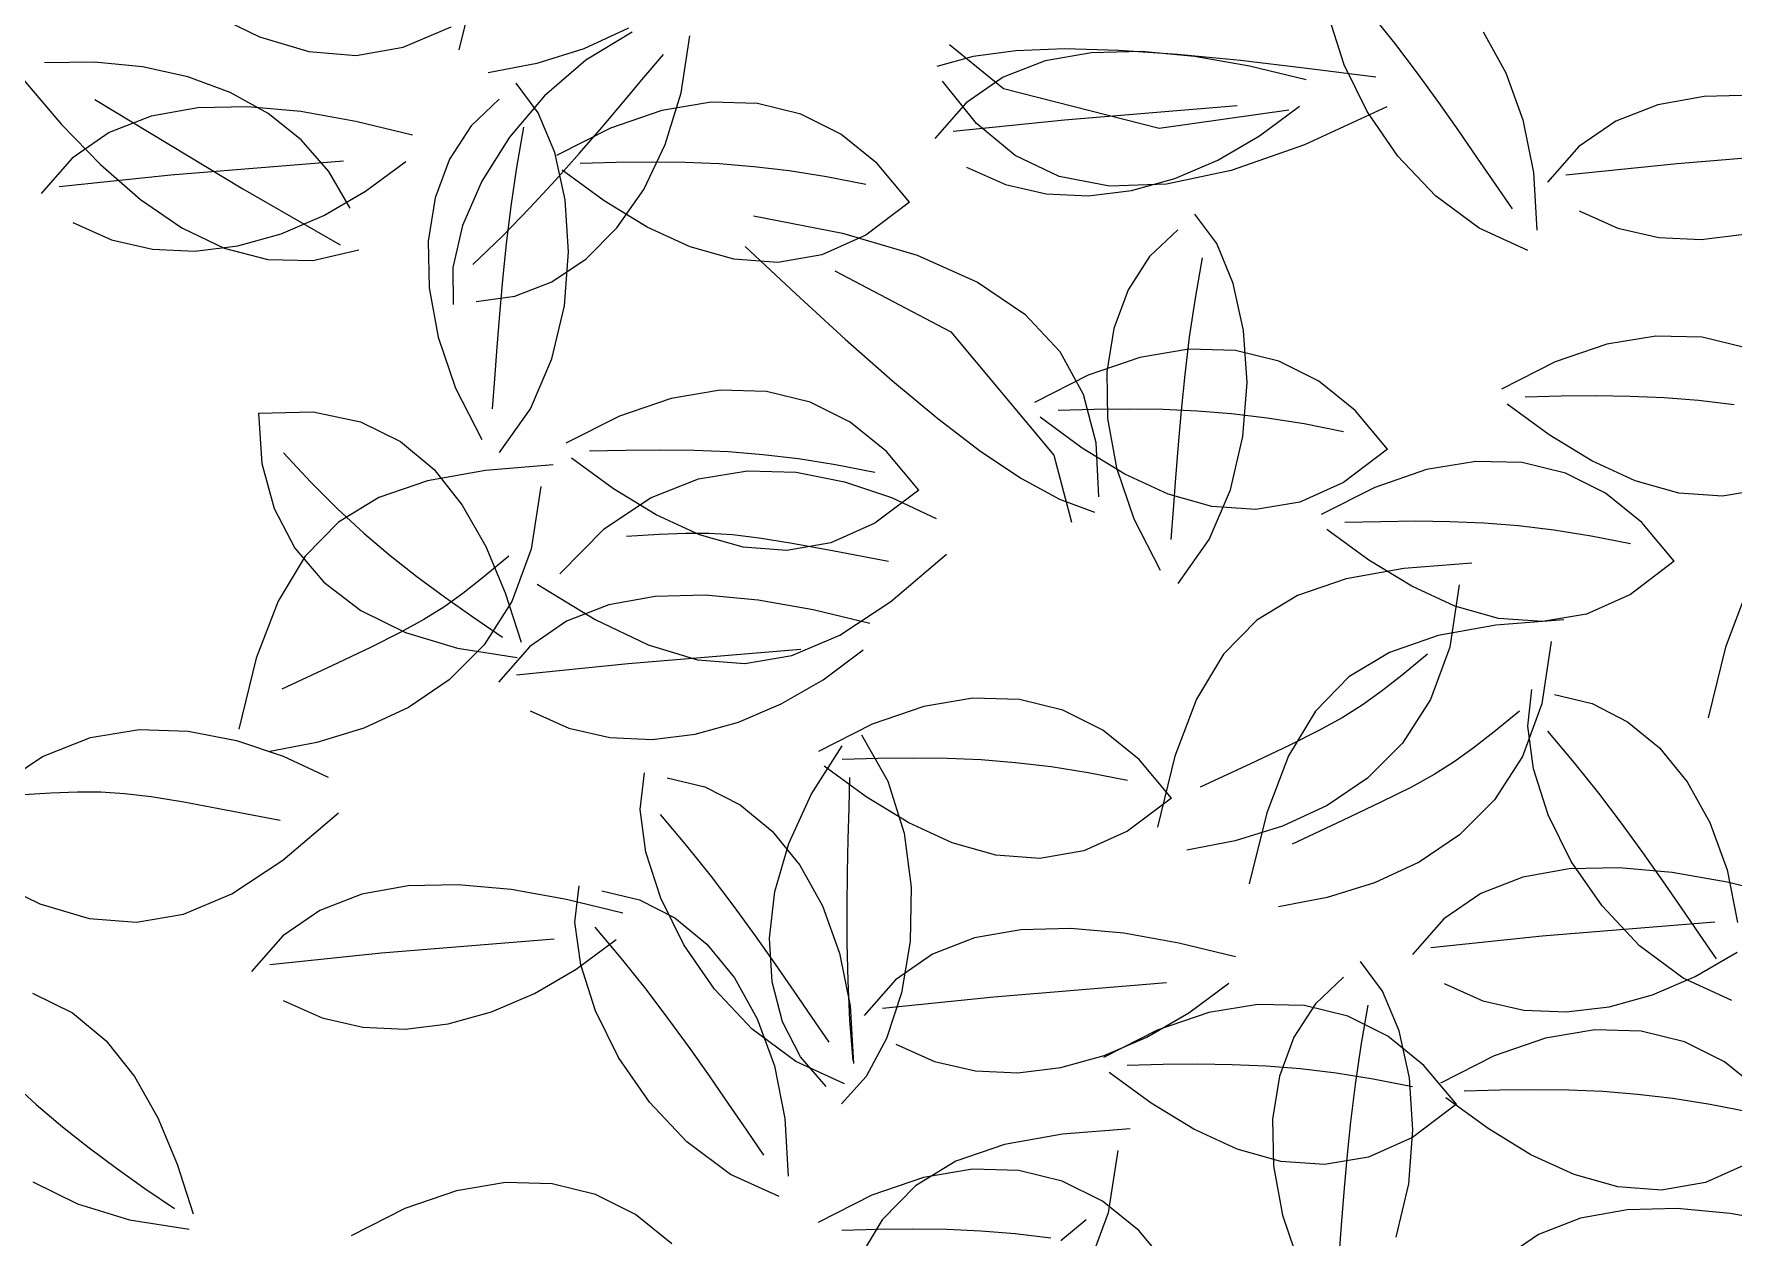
# Model space of a CAD drawing. Header units: millimetres. Extents: x 12377 to 30673, y 89761 to 101952.
# Drawn here: x 26196.9 to 26337.6, y 95154.4 to 95254 of the extents above; entities that cross this region are included whole.
import ezdxf

# ---------------------------------------------------------------- set-up
doc = ezdxf.new("R2010")
doc.units = ezdxf.units.MM

# ---------------------------------------------------------------- blocks, each defined once
blk = doc.blocks.new('A$C39D603B2')
for p, q in [((555.77, 2073.11), (551.27, 2054.76)), ((485.95, 2064.74), (499.65, 2058.16)), ((780.4, 2050.86), (776.57, 2062.77)), ((787.07, 2064.44), (793.4, 2056.47)), ((499.65, 2058.16), (512.41, 2054.3)), ((536.81, 2055.42), (549.28, 2060.74)), ((595.2, 2060.36), (583.65, 2055.01)), ((596.16, 2059.36), (584.12, 2052.13)), ((608.76, 2043.6), (611.07, 2058.39)), ((816.39, 2059.42), (822.28, 2048.84)), ((512.41, 2054.3), (524.66, 2053.33)), ((524.66, 2053.33), (536.81, 2055.42)), ((583.65, 2055.01), (571.41, 2051.24)), ((692.21, 2044.69), (678.27, 2056.1)), ((695.45, 2054.52), (684.38, 2053.07)), ((708.08, 2054.99), (695.45, 2054.52)), ((715.02, 2054.02), (703.01, 2051.88)), ((722.08, 2054.63), (708.08, 2054.99)), ((727.98, 2054.33), (715.02, 2054.02)), ((737.3, 2053.57), (722.08, 2054.63)), ((741.68, 2053.08), (727.98, 2054.33)), ((793.4, 2056.47), (799.3, 2048.69)), ((456.93, 2051.61), (444.01, 2051.42)), ((469.37, 2050.38), (456.93, 2051.61)), ((481.14, 2047.73), (469.37, 2050.38)), ((571.41, 2051.24), (558.86, 2048.84)), ((584.12, 2052.13), (573.44, 2042.84)), ((599.15, 2047.59), (604.2, 2053.55)), ((684.38, 2053.07), (675.02, 2050.49)), ((703.01, 2051.88), (692.13, 2047.65)), ((753.58, 2051.96), (737.3, 2053.57)), ((755.94, 2050.54), (741.68, 2053.08)), ((770.73, 2049.94), (753.58, 2051.96)), ((770.58, 2046.98), (755.94, 2050.54)), ((788.59, 2047.66), (770.73, 2049.94)), ((786.39, 2038.79), (780.4, 2050.86)), ((438.63, 2046.92), (448.41, 2035.47)), ((492.04, 2043.69), (481.14, 2047.73)), ((571.82, 2038.43), (566.11, 2046.1)), ((593.87, 2041.32), (599.15, 2047.59)), ((685.27, 2035.65), (676.47, 2046.65)), ((692.13, 2047.65), (682.56, 2041.06)), ((799.3, 2048.69), (804.8, 2041.12)), ((822.28, 2048.84), (826.69, 2036.65)), ((457.01, 2041.93), (495.39, 2018.74)), ((501.88, 2038.26), (492.04, 2043.69)), ((561.71, 2042.03), (554.41, 2035.07)), ((573.44, 2042.84), (564.38, 2032.14)), ((588.33, 2034.78), (593.87, 2041.32)), ((616.54, 2041.2), (603.82, 2039.07)), ((604.7, 2030.28), (608.76, 2043.6)), ((628.55, 2040.88), (616.54, 2041.2)), ((639.78, 2038.12), (628.55, 2040.88)), ((682.56, 2041.06), (674.5, 2031.84)), ((732.51, 2034.42), (692.21, 2044.69)), ((804.8, 2041.12), (809.96, 2033.79)), ((861.57, 2040.55), (850.69, 2036.32)), ((873.58, 2042.69), (861.57, 2040.55)), ((886.54, 2043), (873.58, 2042.69)), ((471.66, 2037.57), (460.78, 2033.34)), ((483.68, 2039.71), (471.66, 2037.57)), ((496.63, 2040.02), (483.68, 2039.71)), ((510.33, 2038.77), (496.63, 2040.02)), ((510.47, 2031.45), (501.88, 2038.26)), ((524.6, 2036.23), (510.33, 2038.77)), ((539.23, 2032.67), (524.6, 2036.23)), ((576.09, 2028.14), (571.82, 2038.43)), ((603.82, 2039.07), (590.47, 2034.49)), ((650.13, 2032.94), (639.78, 2038.12)), ((708.06, 2036.59), (679.19, 2033.6)), ((752.75, 2040.26), (708.06, 2036.59)), ((766.08, 2039.17), (732.51, 2034.42)), ((758.49, 2032.46), (768.85, 2040.19)), ((791.49, 2039.98), (770.15, 2030.13)), ((794.34, 2027.25), (786.39, 2038.79)), ((826.69, 2036.65), (829.41, 2022.99)), ((850.69, 2036.32), (841.12, 2029.73)), ((448.41, 2035.47), (458.49, 2025.06)), ((460.78, 2033.34), (451.21, 2026.75)), ((554.41, 2035.07), (548.86, 2026.45)), ((564.38, 2032.14), (557.23, 2020.72)), ((568.01, 2034.76), (566.18, 2024.31)), ((590.47, 2034.49), (576.56, 2027.43)), ((582.47, 2028), (588.33, 2034.78)), ((659.53, 2025.35), (650.13, 2032.94)), ((695.27, 2027.41), (685.27, 2035.65)), ((747.68, 2026.18), (758.49, 2032.46)), ((809.96, 2033.79), (814.82, 2026.73)), ((517.61, 2023.28), (510.47, 2031.45)), ((578.76, 2015.92), (576.09, 2028.14)), ((576.25, 2021.01), (582.47, 2028)), ((599.1, 2018.58), (604.7, 2030.28)), ((706.67, 2022), (695.27, 2027.41)), ((770.15, 2030.13), (751.2, 2023.48)), ((841.12, 2029.73), (833.06, 2020.51)), ((911.31, 2028.94), (866.62, 2025.26)), ((451.21, 2026.75), (443.15, 2017.53)), ((458.49, 2025.06), (468.86, 2016.02)), ((521.41, 2025.95), (476.72, 2022.28)), ((523.13, 2013.76), (517.61, 2023.28)), ((527.14, 2018.15), (537.51, 2025.88)), ((548.86, 2026.45), (545.14, 2016.42)), ((566.18, 2024.31), (564.7, 2014.24)), ((588.91, 2015.63), (578.01, 2023.59)), ((592.02, 2025.6), (582.7, 2025.36)), ((601.03, 2025.7), (592.02, 2025.6)), ((609.85, 2025.58), (601.03, 2025.7)), ((618.66, 2025.2), (609.85, 2025.58)), ((627.58, 2024.49), (618.66, 2025.2)), ((636.78, 2023.4), (627.58, 2024.49)), ((646.39, 2021.87), (636.78, 2023.4)), ((667.91, 2015.35), (659.53, 2025.35)), ((682.66, 2024.38), (692.71, 2019.89)), ((751.2, 2023.48), (734.43, 2019.96)), ((736.59, 2021.43), (747.68, 2026.18)), ((804.05, 2016.94), (794.34, 2027.25)), ((814.82, 2026.73), (819.45, 2019.97)), ((829.41, 2022.99), (830.25, 2008.04)), ((866.62, 2025.26), (837.75, 2022.28)), ((476.72, 2022.28), (447.84, 2019.29)), ((495.39, 2018.74), (520.55, 2004.25)), ((557.23, 2020.72), (552.23, 2009.25)), ((569.61, 2013.85), (576.25, 2021.01)), ((592.19, 2008.65), (599.1, 2018.58)), ((656.57, 2019.85), (646.39, 2021.87)), ((692.71, 2019.89), (703.28, 2017.46)), ((719.65, 2019.49), (706.67, 2022)), ((734.43, 2019.96), (719.65, 2019.49)), ((725.39, 2018.33), (736.59, 2021.43)), ((819.45, 2019.97), (823.89, 2013.55)), ((468.86, 2016.02), (479.54, 2008.69)), ((516.33, 2011.87), (527.14, 2018.15)), ((545.14, 2016.42), (543.35, 2005.24)), ((564.7, 2014.24), (563.51, 2004.55)), ((579.65, 2002.47), (578.76, 2015.92)), ((599.98, 2008.88), (588.91, 2015.63)), ((667.91, 2015.35), (656.57, 2006.73)), ((703.28, 2017.46), (714.23, 2016.97)), ((714.23, 2016.97), (725.39, 2018.33)), ((815.32, 2008.55), (804.05, 2016.94)), ((451.31, 2010.07), (461.36, 2005.59)), ((505.25, 2007.12), (516.33, 2011.87)), ((562.52, 2006.55), (569.61, 2013.85)), ((627.53, 2011.78), (650.59, 2007.27)), ((747.44, 2004.58), (741.73, 2012.24)), ((841.22, 2013.06), (851.27, 2008.57)), ((461.36, 2005.59), (471.94, 2003.15)), ((479.54, 2008.69), (490.53, 2003.39)), ((494.04, 2004.02), (505.25, 2007.12)), ((552.23, 2009.25), (549.67, 1998.4)), ((554.91, 1999.15), (562.52, 2006.55)), ((584.18, 2000.63), (592.19, 2008.65)), ((611.17, 2003.71), (599.98, 2008.88)), ((656.57, 2006.73), (645.19, 2001.65)), ((650.59, 2007.27), (669.85, 2001.56)), ((737.33, 2008.17), (730.03, 2001.21)), ((827.95, 2002.79), (815.32, 2008.55)), ((851.27, 2008.57), (861.84, 2006.13)), ((861.84, 2006.13), (872.79, 2005.64)), ((872.79, 2005.64), (883.95, 2007)), ((471.94, 2003.15), (482.89, 2002.66)), ((482.89, 2002.66), (494.04, 2004.02)), ((490.53, 2003.39), (501.83, 2000.44)), ((513.45, 2000.18), (525.38, 2002.94)), ((543.35, 2005.24), (543.56, 1993.13)), ((563.51, 2004.55), (562.56, 1995.24)), ((578.57, 1988.5), (579.65, 2002.47)), ((622.46, 2000.53), (611.17, 2003.71)), ((625.38, 2003.85), (638.52, 1991.54)), ((645.19, 2001.65), (633.81, 1999.71)), ((669.85, 2001.56), (685.5, 1994.6)), ((730.03, 2001.21), (724.48, 1992.6)), ((751.71, 1994.28), (747.44, 2004.58)), ((501.83, 2000.44), (513.45, 2000.18)), ((549.67, 1998.4), (549.81, 1988.85)), ((575.3, 1994.68), (584.18, 2000.63)), ((633.81, 1999.71), (622.46, 2000.53)), ((648.6, 1997.55), (678.59, 1981.74)), ((743.63, 2000.9), (741.8, 1990.45)), ((543.56, 1993.13), (545.88, 1980.37)), ((562.56, 1995.24), (561.78, 1986.31)), ((565.75, 1990.94), (575.3, 1994.68)), ((685.5, 1994.6), (697.76, 1986.32)), ((724.48, 1992.6), (720.76, 1982.57)), ((754.38, 1982.06), (751.71, 1994.28)), ((555.76, 1989.57), (565.75, 1990.94)), ((575.36, 1974.71), (578.57, 1988.5)), ((638.52, 1991.54), (651.25, 1979.86)), ((741.8, 1990.45), (740.32, 1980.38)), ((561.78, 1986.31), (561.12, 1977.76)), ((697.76, 1986.32), (706.82, 1976.68)), ((545.88, 1980.37), (550.38, 1967.19)), ((651.25, 1979.86), (663.49, 1969.03)), ((678.59, 1981.74), (705.25, 1949.83)), ((720.76, 1982.57), (718.97, 1971.38)), ((740.32, 1980.38), (739.13, 1970.69)), ((755.27, 1968.62), (754.38, 1982.06)), ((861.1, 1980.64), (848.38, 1978.52)), ((873.11, 1980.32), (861.1, 1980.64)), ((884.33, 1977.56), (873.11, 1980.32)), ((561.12, 1977.76), (560.51, 1969.59)), ((569.83, 1961.8), (575.36, 1974.71)), ((706.82, 1976.68), (712.88, 1965.62)), ((727.52, 1975.09), (714.16, 1970.51)), ((740.24, 1977.22), (727.52, 1975.09)), ((752.25, 1976.9), (740.24, 1977.22)), ((763.47, 1974.14), (752.25, 1976.9)), ((848.38, 1978.52), (835.02, 1973.93)), ((714.16, 1970.51), (700.26, 1963.45)), ((718.97, 1971.38), (719.18, 1959.28)), ((739.13, 1970.69), (738.18, 1961.38)), ((773.83, 1968.96), (763.47, 1974.14)), ((835.02, 1973.93), (821.12, 1966.87)), ((550.38, 1967.19), (557.17, 1953.85)), ((560.51, 1969.59), (559.9, 1961.8)), ((618.92, 1966.64), (606.2, 1964.51)), ((630.93, 1966.32), (618.92, 1966.64)), ((642.15, 1963.56), (630.93, 1966.32)), ((663.49, 1969.03), (675.21, 1959.26)), ((754.19, 1954.65), (755.27, 1968.62)), ((783.23, 1961.37), (773.83, 1968.96)), ((561.8, 1950.47), (569.83, 1961.8)), ((606.2, 1964.51), (592.85, 1959.93)), ((652.51, 1958.38), (642.15, 1963.56)), ((715.72, 1961.62), (706.4, 1961.38)), ((712.88, 1965.62), (716.16, 1953.09)), ((724.72, 1961.72), (715.72, 1961.62)), ((733.55, 1961.6), (724.72, 1961.72)), ((742.36, 1961.22), (733.55, 1961.6)), ((738.18, 1961.38), (737.4, 1952.45)), ((791.6, 1951.37), (783.23, 1961.37)), ((833.47, 1955.07), (822.57, 1963.03)), ((836.58, 1965.04), (827.26, 1964.8)), ((845.58, 1965.14), (836.58, 1965.04)), ((854.41, 1965.02), (845.58, 1965.14)), ((863.21, 1964.64), (854.41, 1965.02)), ((872.14, 1963.93), (863.21, 1964.64)), ((881.34, 1962.84), (872.14, 1963.93)), ((499.36, 1960.66), (513.59, 1961)), ((499.36, 1960.66), (500.29, 1947.65)), ((513.59, 1961), (525.79, 1958.46)), ((525.79, 1958.46), (536.15, 1953.37)), ((592.85, 1959.93), (578.94, 1952.87)), ((661.91, 1950.78), (652.51, 1958.38)), ((675.21, 1959.26), (686.35, 1950.77)), ((712.61, 1951.65), (701.71, 1959.61)), ((719.18, 1959.28), (721.5, 1946.52)), ((751.28, 1960.51), (742.36, 1961.22)), ((760.48, 1959.42), (751.28, 1960.51)), ((770.09, 1957.89), (760.48, 1959.42)), ((780.27, 1955.87), (770.09, 1957.89)), ((536.15, 1953.37), (544.87, 1946.06)), ((716.16, 1953.09), (716.86, 1939.02)), ((750.98, 1940.85), (754.19, 1954.65)), ((844.54, 1948.32), (833.47, 1955.07)), ((505.91, 1950.37), (512.97, 1942.77)), ((591.29, 1941.07), (580.39, 1949.03)), ((594.4, 1951.04), (585.08, 1950.8)), ((603.4, 1951.13), (594.4, 1951.04)), ((612.23, 1951.02), (603.4, 1951.13)), ((621.04, 1950.63), (612.23, 1951.02)), ((629.96, 1949.93), (621.04, 1950.63)), ((639.16, 1948.84), (629.96, 1949.93)), ((648.77, 1947.31), (639.16, 1948.84)), ((670.29, 1940.78), (661.91, 1950.78)), ((686.35, 1950.77), (696.86, 1943.76)), ((705.25, 1949.83), (709.87, 1932.41)), ((723.68, 1944.9), (712.61, 1951.65)), ((737.4, 1952.45), (736.74, 1943.9)), ((791.6, 1951.37), (780.27, 1942.75)), ((814.45, 1948.18), (801.73, 1946.06)), ((826.47, 1947.86), (814.45, 1948.18)), ((855.73, 1943.15), (844.54, 1948.32)), ((500.29, 1947.65), (503.47, 1935.99)), ((558.13, 1945.86), (543.17, 1943.18)), ((544.87, 1946.06), (552.16, 1936.87)), ((575.7, 1947.26), (558.13, 1945.86)), ((613.31, 1943.67), (625.95, 1945.73)), ((625.95, 1945.73), (638.61, 1945.36)), ((638.61, 1945.36), (651.1, 1942.93)), ((658.95, 1945.29), (648.77, 1947.31)), ((721.5, 1946.52), (726, 1933.34)), ((734.87, 1939.73), (723.68, 1944.9)), ((736.74, 1943.9), (736.13, 1935.74)), ((801.73, 1946.06), (788.38, 1941.47)), ((837.69, 1945.11), (826.47, 1947.86)), ((848.04, 1939.92), (837.69, 1945.11)), ((512.97, 1942.77), (519.87, 1935.9)), ((543.17, 1943.18), (530.57, 1938.83)), ((572.46, 1941.65), (570.01, 1925.5)), ((602.36, 1934.31), (591.29, 1941.07)), ((600.88, 1938.78), (613.31, 1943.67)), ((651.1, 1942.93), (663.23, 1938.82)), ((670.29, 1940.78), (658.95, 1932.17)), ((696.86, 1943.76), (706.69, 1938.45)), ((746.16, 1936.55), (734.87, 1939.73)), ((745.45, 1927.94), (750.98, 1940.85)), ((780.27, 1942.75), (768.89, 1937.67)), ((788.38, 1941.47), (774.48, 1934.42)), ((857.44, 1932.33), (848.04, 1939.92)), ((867.02, 1939.97), (855.73, 1943.15)), ((878.37, 1939.15), (867.02, 1939.97)), ((889.75, 1941.09), (878.37, 1939.15)), ((503.47, 1935.99), (508.82, 1925.72)), ((519.87, 1935.9), (526.69, 1929.64)), ((530.57, 1938.83), (520.07, 1932.44)), ((552.16, 1936.87), (558.21, 1926.13)), ((588.85, 1930.7), (600.88, 1938.78)), ((663.23, 1938.82), (674.82, 1933.42)), ((706.69, 1938.45), (715.78, 1935.06)), ((736.13, 1935.74), (735.52, 1927.95)), ((757.51, 1935.73), (746.16, 1936.55)), ((768.89, 1937.67), (757.51, 1935.73)), ((520.07, 1932.44), (511.45, 1923.64)), ((577.4, 1919.04), (588.85, 1930.7)), ((613.55, 1929.15), (602.36, 1934.31)), ((658.95, 1932.17), (647.57, 1927.08)), ((726, 1933.34), (732.79, 1920)), ((786.83, 1922.61), (775.92, 1930.57)), ((789.94, 1932.58), (780.61, 1932.34)), ((798.94, 1932.68), (789.94, 1932.58)), ((807.77, 1932.56), (798.94, 1932.68)), ((816.57, 1932.18), (807.77, 1932.56)), ((825.5, 1931.47), (816.57, 1932.18)), ((834.69, 1930.38), (825.5, 1931.47)), ((865.82, 1922.33), (857.44, 1932.33)), ((526.69, 1929.64), (533.51, 1923.84)), ((594.61, 1928.83), (603.07, 1929.35)), ((603.07, 1929.35), (609.94, 1929.64)), ((609.94, 1929.64), (616.03, 1929.62)), ((624.84, 1925.96), (613.55, 1929.15)), ((616.03, 1929.62), (622.12, 1929.23)), ((622.12, 1929.23), (629.01, 1928.38)), ((629.01, 1928.38), (637.5, 1926.99)), ((647.57, 1927.08), (636.19, 1925.15)), ((637.5, 1926.99), (648.38, 1925)), ((737.42, 1916.61), (745.45, 1927.94)), ((844.3, 1928.85), (834.69, 1930.38)), ((854.48, 1926.83), (844.3, 1928.85)), ((511.45, 1923.64), (504.45, 1912.02)), ((508.82, 1925.72), (516.31, 1916.92)), ((533.51, 1923.84), (540.42, 1918.37)), ((564.24, 1923.64), (557.69, 1918.27)), ((558.21, 1926.13), (563.22, 1914.17)), ((570.01, 1925.5), (564.98, 1911.9)), ((636.19, 1925.15), (624.84, 1925.96)), ((648.38, 1925), (662.45, 1922.31)), ((663.11, 1911.93), (677.5, 1924.18)), ((797.89, 1915.86), (786.83, 1922.61)), ((813.44, 1921.86), (795.87, 1920.46)), ((865.82, 1922.33), (854.48, 1913.71)), ((540.42, 1918.37), (547.51, 1913.11)), ((557.69, 1918.27), (552.28, 1914.01)), ((780.91, 1917.78), (768.3, 1913.43)), ((795.87, 1920.46), (780.91, 1917.78)), ((516.31, 1916.92), (525.85, 1909.62)), ((552.28, 1914.01), (547.34, 1910.46)), ((547.51, 1913.11), (554.86, 1907.91)), ((563.22, 1914.17), (567.4, 1901.34)), ((571.49, 1916.39), (586.55, 1907.24)), ((602.06, 1913.21), (590.04, 1911.08)), ((615.01, 1913.52), (602.06, 1913.21)), ((628.71, 1912.27), (615.01, 1913.52)), ((768.3, 1913.43), (757.81, 1907.05)), ((809.09, 1910.69), (797.89, 1915.86)), ((810.19, 1916.25), (807.74, 1900.1)), ((854.48, 1913.71), (843.11, 1908.63)), ((884.75, 1914.9), (879.12, 1900.1)), ((504.45, 1912.02), (498.82, 1897.23)), ((525.85, 1909.62), (537.41, 1903.9)), ((547.34, 1910.46), (542.17, 1907.21)), ((564.98, 1911.9), (557.77, 1900.66)), ((590.04, 1911.08), (579.16, 1906.85)), ((642.98, 1909.73), (628.71, 1912.27)), ((657.61, 1906.18), (642.98, 1909.73)), ((649.88, 1903.23), (663.11, 1911.93)), ((820.37, 1907.51), (809.09, 1910.69)), ((843.11, 1908.63), (831.73, 1906.69)), ((542.17, 1907.21), (536.09, 1903.86)), ((554.86, 1907.91), (562.56, 1902.65)), ((579.16, 1906.85), (569.59, 1900.25)), ((586.55, 1907.24), (600.25, 1900.66)), ((757.81, 1907.05), (749.19, 1898.24)), ((819.68, 1905.77), (804.71, 1903.09)), ((837.24, 1907.17), (819.68, 1905.77)), ((831.73, 1906.69), (820.37, 1907.51)), ((528.39, 1900.02), (518.4, 1895.26)), ((536.09, 1903.86), (528.39, 1900.02)), ((537.41, 1903.9), (550.92, 1899.8)), ((557.77, 1900.66), (548.73, 1891.58)), ((550.92, 1899.8), (566.32, 1897.37)), ((569.59, 1900.25), (561.53, 1891.03)), ((600.25, 1900.66), (613.01, 1896.8)), ((637.41, 1897.92), (649.88, 1903.23)), ((804.71, 1903.09), (792.11, 1898.74)), ((807.74, 1900.1), (802.72, 1886.5)), ((834, 1901.56), (831.55, 1885.41)), ((879.12, 1900.1), (874.63, 1881.74)), ((498.82, 1897.23), (494.32, 1878.87)), ((595.1, 1895.78), (566.22, 1892.8)), ((639.78, 1899.46), (595.1, 1895.78)), ((613.01, 1896.8), (625.26, 1895.83)), ((625.26, 1895.83), (637.41, 1897.92)), ((645.52, 1891.66), (655.88, 1899.38)), ((749.19, 1898.24), (742.18, 1886.62)), ((792.11, 1898.74), (781.62, 1892.36)), ((801.98, 1898.24), (795.42, 1892.87)), ((518.4, 1895.26), (505.43, 1889.2)), ((548.73, 1891.58), (538.25, 1884.47)), ((634.71, 1885.37), (645.52, 1891.66)), ((781.62, 1892.36), (772.99, 1883.55)), ((795.42, 1892.87), (790.02, 1888.61)), ((684.33, 1886.87), (671.61, 1884.74)), ((696.35, 1886.55), (684.33, 1886.87)), ((742.18, 1886.62), (736.56, 1871.83)), ((790.02, 1888.61), (785.08, 1885.06)), ((827.91, 1879.62), (828.99, 1889.12)), ((834.84, 1887.81), (844.64, 1885.46)), ((538.25, 1884.47), (526.7, 1879.13)), ((569.69, 1883.58), (579.74, 1879.09)), ((623.63, 1880.63), (634.71, 1885.37)), ((671.61, 1884.74), (658.26, 1880.16)), ((707.57, 1883.79), (696.35, 1886.55)), ((717.92, 1878.61), (707.57, 1883.79)), ((772.99, 1883.55), (765.99, 1871.94)), ((785.08, 1885.06), (779.91, 1881.81)), ((802.72, 1886.5), (795.5, 1875.26)), ((825.78, 1883.55), (819.23, 1878.18)), ((831.55, 1885.41), (826.53, 1871.81)), ((844.64, 1885.46), (853.77, 1880.79)), ((455.89, 1876.67), (468.53, 1878.74)), ((468.53, 1878.74), (481.19, 1878.36)), ((481.19, 1878.36), (493.68, 1875.93)), ((526.7, 1879.13), (514.46, 1875.36)), ((579.74, 1879.09), (590.32, 1876.65)), ((612.42, 1877.52), (623.63, 1880.63)), ((658.26, 1880.16), (644.36, 1873.1)), ((727.32, 1871.02), (717.92, 1878.61)), ((773.82, 1878.46), (766.13, 1874.62)), ((779.91, 1881.81), (773.82, 1878.46)), ((819.23, 1878.18), (813.83, 1873.92)), ((829.38, 1868.57), (827.91, 1879.62)), ((833.04, 1878.36), (839.88, 1870.24)), ((853.77, 1880.79), (862.02, 1873.99)), ((443.46, 1871.79), (455.89, 1876.67)), ((493.68, 1875.93), (505.81, 1871.83)), ((514.46, 1875.36), (501.91, 1872.95)), ((590.32, 1876.65), (601.27, 1876.16)), ((601.27, 1876.16), (612.42, 1877.52)), ((642.43, 1861.91), (650.5, 1874.51)), ((655.45, 1877.42), (662.31, 1865.35)), ((766.13, 1874.62), (756.14, 1869.86)), ((795.5, 1875.26), (786.47, 1866.18)), ((813.83, 1873.92), (808.89, 1870.37)), ((862.02, 1873.99), (869.2, 1865.22)), ((431.43, 1863.7), (443.46, 1871.79)), ((505.81, 1871.83), (517.4, 1866.42)), ((656.71, 1861.3), (645.8, 1869.26)), ((659.82, 1871.27), (650.5, 1871.03)), ((668.82, 1871.37), (659.82, 1871.27)), ((677.65, 1871.25), (668.82, 1871.37)), ((686.45, 1870.87), (677.65, 1871.25)), ((695.38, 1870.16), (686.45, 1870.87)), ((704.57, 1869.07), (695.38, 1870.16)), ((714.19, 1867.54), (704.57, 1869.07)), ((735.7, 1861.02), (727.32, 1871.02)), ((736.56, 1871.83), (732.06, 1853.47)), ((756.14, 1869.86), (743.17, 1863.8)), ((765.99, 1871.94), (760.36, 1857.14)), ((808.89, 1870.37), (803.72, 1867.12)), ((826.53, 1871.81), (819.31, 1860.57)), ((839.88, 1870.24), (846.22, 1862.28)), ((598.23, 1858.04), (599.31, 1867.54)), ((605.16, 1866.23), (614.96, 1863.88)), ((652.27, 1858.52), (652.44, 1866.33)), ((662.31, 1865.35), (666.54, 1851.95)), ((724.36, 1865.52), (714.19, 1867.54)), ((786.47, 1866.18), (775.99, 1859.07)), ((803.72, 1867.12), (797.63, 1863.78)), ((833.21, 1856.67), (829.38, 1868.57)), ((869.2, 1865.22), (875.09, 1854.65)), ((437.19, 1861.83), (445.64, 1862.35)), ((445.64, 1862.35), (452.52, 1862.64)), ((452.52, 1862.64), (458.61, 1862.62)), ((458.61, 1862.62), (464.7, 1862.23)), ((464.7, 1862.23), (471.59, 1861.38)), ((471.59, 1861.38), (480.08, 1859.99)), ((614.96, 1863.88), (624.09, 1859.22)), ((636.64, 1849.24), (642.43, 1861.91)), ((667.77, 1854.55), (656.71, 1861.3)), ((735.7, 1861.02), (724.36, 1852.4)), ((797.63, 1863.78), (789.94, 1859.93)), ((819.31, 1860.57), (810.27, 1851.49)), ((846.22, 1862.28), (852.11, 1854.5)), ((480.08, 1859.99), (490.96, 1858)), ((490.96, 1858), (505.03, 1855.32)), ((505.68, 1844.93), (520.08, 1857.18)), ((599.7, 1847), (598.23, 1858.04)), ((603.36, 1856.78), (610.2, 1848.66)), ((624.09, 1859.22), (632.35, 1852.41)), ((652.07, 1850.33), (652.27, 1858.52)), ((760.36, 1857.14), (755.86, 1838.78)), ((775.99, 1859.07), (764.44, 1853.73)), ((789.94, 1859.93), (779.95, 1855.17)), ((839.2, 1844.59), (833.21, 1856.67)), ((632.35, 1852.41), (639.52, 1843.64)), ((666.54, 1851.95), (668.37, 1837.91)), ((678.97, 1849.38), (667.77, 1854.55)), ((724.36, 1852.4), (712.99, 1847.32)), ((764.44, 1853.73), (752.2, 1849.96)), ((779.95, 1855.17), (766.97, 1849.11)), ((810.27, 1851.49), (799.79, 1844.38)), ((852.11, 1854.5), (857.61, 1846.92)), ((875.09, 1854.65), (879.5, 1842.45)), ((610.2, 1848.66), (616.54, 1840.7)), ((633.08, 1836.77), (636.64, 1849.24)), ((651.88, 1841.76), (652.07, 1850.33)), ((690.26, 1846.2), (678.97, 1849.38)), ((712.99, 1847.32), (701.61, 1845.38)), ((752.2, 1849.96), (739.65, 1847.55)), ((492.46, 1836.24), (505.68, 1844.93)), ((603.53, 1835.09), (599.7, 1847)), ((639.52, 1843.64), (645.41, 1833.07)), ((701.61, 1845.38), (690.26, 1846.2)), ((799.79, 1844.38), (788.25, 1839.04)), ((838.65, 1842.66), (826.63, 1840.53)), ((851.6, 1842.97), (838.65, 1842.66)), ((847.15, 1833.06), (839.2, 1844.59)), ((865.3, 1841.72), (851.6, 1842.97)), ((857.61, 1846.92), (862.77, 1839.59)), ((429.13, 1840.24), (442.83, 1833.66)), ((538.16, 1838.24), (526.14, 1836.11)), ((551.11, 1838.55), (538.16, 1838.24)), ((564.81, 1837.3), (551.11, 1838.55)), ((581.32, 1828.83), (582.4, 1838.32)), ((616.54, 1840.7), (622.43, 1832.92)), ((651.77, 1832.79), (651.88, 1841.76)), ((788.25, 1839.04), (776.01, 1835.27)), ((826.63, 1840.53), (815.75, 1836.3)), ((862.77, 1839.59), (867.64, 1832.54)), ((879.57, 1839.19), (865.3, 1841.72)), ((879.5, 1842.45), (882.23, 1828.79)), ((894.2, 1835.63), (879.57, 1839.19)), ((479.98, 1830.92), (492.46, 1836.24)), ((526.14, 1836.11), (515.26, 1831.88)), ((579.08, 1834.77), (564.81, 1837.3)), ((593.71, 1831.21), (579.08, 1834.77)), ((588.25, 1837.02), (598.06, 1834.66)), ((598.06, 1834.66), (607.19, 1830)), ((609.52, 1823.02), (603.53, 1835.09)), ((631.66, 1824.75), (633.08, 1836.77)), ((668.37, 1837.91), (668.06, 1823.9)), ((776.01, 1835.27), (763.45, 1832.87)), ((815.75, 1836.3), (806.18, 1829.7)), ((442.83, 1833.66), (455.59, 1829.8)), ((455.59, 1829.8), (467.83, 1828.83)), ((467.83, 1828.83), (479.98, 1830.92)), ((515.26, 1831.88), (505.69, 1825.29)), ((607.19, 1830), (615.44, 1823.2)), ((622.43, 1832.92), (627.93, 1825.35)), ((645.41, 1833.07), (649.82, 1820.87)), ((651.8, 1823.44), (651.77, 1832.79)), ((806.18, 1829.7), (798.12, 1820.48)), ((856.86, 1822.75), (847.15, 1833.06)), ((867.64, 1832.54), (872.26, 1825.78)), ((505.69, 1825.29), (497.63, 1816.06)), ((582.79, 1817.78), (581.32, 1828.83)), ((586.46, 1827.56), (593.29, 1819.45)), ((627.93, 1825.35), (633.09, 1818.02)), ((696.72, 1826.91), (684.7, 1824.78)), ((709.67, 1827.22), (696.72, 1826.91)), ((723.37, 1825.98), (709.67, 1827.22)), ((737.64, 1823.44), (723.37, 1825.98)), ((831.69, 1825.23), (802.81, 1822.25)), ((876.37, 1828.91), (831.69, 1825.23)), ((872.26, 1825.78), (876.71, 1819.35)), ((531.2, 1820.81), (502.32, 1817.83)), ((575.89, 1824.49), (531.2, 1820.81)), ((581.62, 1816.69), (591.99, 1824.42)), ((617.47, 1811.48), (609.52, 1823.02)), ((615.44, 1823.2), (622.61, 1814.43)), ((632.34, 1813.44), (631.66, 1824.75)), ((649.82, 1820.87), (652.55, 1807.22)), ((652.02, 1813.68), (651.8, 1823.44)), ((668.06, 1823.9), (665.85, 1810.61)), ((684.7, 1824.78), (673.82, 1820.55)), ((752.27, 1819.88), (737.64, 1823.44)), ((868.13, 1814.36), (856.86, 1822.75)), ((871.3, 1814.82), (882.11, 1821.11)), ((570.81, 1810.4), (581.62, 1816.69)), ((586.63, 1805.87), (582.79, 1817.78)), ((593.29, 1819.45), (599.63, 1811.48)), ((633.09, 1818.02), (637.96, 1810.96)), ((673.82, 1820.55), (664.25, 1813.96)), ((790.36, 1811.04), (784.65, 1818.71)), ((622.61, 1814.43), (628.51, 1803.86)), ((635.05, 1803.09), (632.34, 1813.44)), ((652.49, 1803.51), (652.02, 1813.68)), ((664.25, 1813.96), (656.19, 1804.73)), ((734.45, 1813.16), (689.76, 1809.49)), ((740.18, 1805.36), (750.55, 1813.09)), ((780.25, 1814.64), (772.96, 1807.68)), ((806.28, 1813.03), (816.33, 1808.54)), ((860.22, 1810.08), (871.3, 1814.82)), ((880.76, 1808.59), (868.13, 1814.36)), ((440.92, 1810.5), (451.28, 1805.41)), ((505.79, 1808.61), (515.84, 1804.12)), ((559.73, 1805.66), (570.81, 1810.4)), ((599.63, 1811.48), (605.52, 1803.7)), ((627.18, 1801.17), (617.47, 1811.48)), ((637.96, 1810.96), (642.58, 1804.2)), ((689.76, 1809.49), (660.88, 1806.5)), ((665.85, 1810.61), (661.98, 1798.71)), ((758.08, 1807.58), (745.36, 1805.45)), ((770.1, 1807.26), (758.08, 1807.58)), ((772.96, 1807.68), (767.4, 1799.06)), ((794.63, 1800.75), (790.36, 1811.04)), ((816.33, 1808.54), (826.91, 1806.1)), ((849.01, 1806.97), (860.22, 1810.08)), ((451.28, 1805.41), (460, 1798.1)), ((515.84, 1804.12), (526.42, 1801.68)), ((548.52, 1802.56), (559.73, 1805.66)), ((592.62, 1793.8), (586.63, 1805.87)), ((605.52, 1803.7), (611.02, 1796.13)), ((628.51, 1803.86), (632.92, 1791.66)), ((639.72, 1793.96), (635.05, 1803.09)), ((642.58, 1804.2), (647.03, 1797.77)), ((653.28, 1792.93), (652.49, 1803.51)), ((652.55, 1807.22), (653.38, 1792.27)), ((729.37, 1799.08), (740.18, 1805.36)), ((745.36, 1805.45), (732.01, 1800.87)), ((781.32, 1804.5), (770.1, 1807.26)), ((791.67, 1799.32), (781.32, 1804.5)), ((786.55, 1807.37), (784.72, 1796.92)), ((826.91, 1806.1), (837.86, 1805.62)), ((837.86, 1805.62), (849.01, 1806.97)), ((526.42, 1801.68), (537.37, 1801.2)), ((537.37, 1801.2), (548.52, 1802.56)), ((638.45, 1792.78), (627.18, 1801.17)), ((661.98, 1798.71), (656.7, 1788.89)), ((732.01, 1800.87), (718.11, 1793.81)), ((718.29, 1794.33), (729.37, 1799.08)), ((767.4, 1799.06), (763.69, 1789.03)), ((801.07, 1791.72), (791.67, 1799.32)), ((797.3, 1788.53), (794.63, 1800.75)), ((832.55, 1798.85), (819.2, 1794.27)), ((845.27, 1800.98), (832.55, 1798.85)), ((857.29, 1800.66), (845.27, 1800.98)), ((868.51, 1797.9), (857.29, 1800.66)), ((460, 1798.1), (467.29, 1788.9)), ((611.02, 1796.13), (616.18, 1788.8)), ((664.35, 1797.28), (674.4, 1792.79)), ((707.08, 1791.23), (718.29, 1794.33)), ((784.72, 1796.92), (783.24, 1786.85)), ((819.2, 1794.27), (805.3, 1787.21)), ((878.86, 1792.72), (868.51, 1797.9)), ((600.57, 1782.26), (592.62, 1793.8)), ((632.92, 1791.66), (635.64, 1778)), ((651.08, 1787.02), (638.45, 1792.78)), ((646.29, 1786.32), (639.72, 1793.96)), ((674.4, 1792.79), (684.98, 1790.36)), ((684.98, 1790.36), (695.93, 1789.87)), ((695.93, 1789.87), (707.08, 1791.23)), ((730.46, 1782.01), (719.55, 1789.97)), ((733.57, 1791.98), (724.25, 1791.74)), ((742.57, 1792.08), (733.57, 1791.98)), ((751.4, 1791.96), (742.57, 1792.08)), ((760.2, 1791.58), (751.4, 1791.96)), ((769.13, 1790.87), (760.2, 1791.58)), ((778.32, 1789.78), (769.13, 1790.87)), ((809.45, 1781.73), (801.07, 1791.72)), ((888.26, 1785.12), (878.86, 1792.72)), ((435, 1787.94), (441.82, 1781.67)), ((467.29, 1788.9), (473.34, 1778.16)), ((616.18, 1788.8), (621.05, 1781.74)), ((656.7, 1788.89), (650.27, 1781.83)), ((763.69, 1789.03), (761.89, 1777.84)), ((787.93, 1788.25), (778.32, 1789.78)), ((783.24, 1786.85), (782.05, 1777.16)), ((798.11, 1786.23), (787.93, 1788.25)), ((798.19, 1775.08), (797.3, 1788.53)), ((829.76, 1785.47), (820.76, 1785.38)), ((838.59, 1785.36), (829.76, 1785.47)), ((441.82, 1781.67), (448.64, 1775.87)), ((610.27, 1771.95), (600.57, 1782.26)), ((621.05, 1781.74), (625.68, 1774.98)), ((741.52, 1775.26), (730.46, 1782.01)), ((809.45, 1781.73), (798.11, 1773.11)), ((817.65, 1775.41), (806.74, 1783.37)), ((820.76, 1785.38), (811.44, 1785.14)), ((847.39, 1784.98), (838.59, 1785.36)), ((856.32, 1784.27), (847.39, 1784.98)), ((865.51, 1783.18), (856.32, 1784.27)), ((875.12, 1781.65), (865.51, 1783.18)), ((885.3, 1779.63), (875.12, 1781.65)), ((473.34, 1778.16), (478.35, 1766.21)), ((635.64, 1778), (636.48, 1763.06)), ((761.89, 1777.84), (762.1, 1765.74)), ((782.05, 1777.16), (781.1, 1767.85)), ((448.64, 1775.87), (455.56, 1770.4)), ((625.68, 1774.98), (630.12, 1768.56)), ((707.49, 1773.97), (692.53, 1771.29)), ((725.06, 1775.37), (707.49, 1773.97)), ((752.72, 1770.09), (741.52, 1775.26)), ((798.11, 1773.11), (786.74, 1768.03)), ((797.11, 1761.11), (798.19, 1775.08)), ((828.71, 1768.66), (817.65, 1775.41)), ((455.56, 1770.4), (462.64, 1765.14)), ((621.54, 1763.57), (610.27, 1771.95)), ((692.53, 1771.29), (679.92, 1766.94)), ((721.81, 1769.76), (719.36, 1753.61)), ((764.01, 1766.91), (752.72, 1770.09)), ((786.74, 1768.03), (775.36, 1766.09)), ((839.91, 1763.49), (828.71, 1768.66)), ((462.64, 1765.14), (470, 1759.94)), ((478.35, 1766.21), (482.53, 1753.37)), ((634.17, 1757.8), (621.54, 1763.57)), ((679.92, 1766.94), (669.43, 1760.56)), ((684.23, 1764.87), (671.51, 1762.74)), ((696.24, 1764.55), (684.23, 1764.87)), ((707.46, 1761.79), (696.24, 1764.55)), ((762.1, 1765.74), (764.42, 1752.98)), ((775.36, 1766.09), (764.01, 1766.91)), ((781.1, 1767.85), (780.32, 1758.92)), ((851.2, 1760.31), (839.91, 1763.49)), ((885.3, 1766.51), (873.93, 1761.43)), ((440.99, 1761.66), (452.55, 1755.93)), ((470, 1759.94), (477.69, 1754.68)), ((550.65, 1759.32), (537.3, 1754.73)), ((563.37, 1761.45), (550.65, 1759.32)), ((575.38, 1761.13), (563.37, 1761.45)), ((586.61, 1758.37), (575.38, 1761.13)), ((671.51, 1762.74), (658.16, 1758.16)), ((669.43, 1760.56), (660.81, 1751.75)), ((717.82, 1756.61), (707.46, 1761.79)), ((793.9, 1747.32), (797.11, 1761.11)), ((862.55, 1759.49), (851.2, 1760.31)), ((873.93, 1761.43), (862.55, 1759.49)), ((452.55, 1755.93), (466.05, 1751.83)), ((537.3, 1754.73), (523.39, 1747.68)), ((596.96, 1753.19), (586.61, 1758.37)), ((658.16, 1758.16), (644.25, 1751.1)), ((727.22, 1749.01), (717.82, 1756.61)), ((780.32, 1758.92), (779.66, 1750.37)), ((866.59, 1754.7), (853.63, 1754.39)), ((880.29, 1753.45), (866.59, 1754.7)), ((466.05, 1751.83), (481.46, 1749.41)), ((606.36, 1745.59), (596.96, 1753.19)), ((660.81, 1751.75), (653.8, 1740.13)), ((713.6, 1751.75), (707.04, 1746.38)), ((719.36, 1753.61), (714.34, 1740.01)), ((764.42, 1752.98), (768.93, 1739.8)), ((779.66, 1750.37), (779.05, 1742.2)), ((841.62, 1752.26), (830.74, 1748.03)), ((853.63, 1754.39), (841.62, 1752.26)), ((894.55, 1750.92), (880.29, 1753.45)), ((659.71, 1749.27), (650.39, 1749.03)), ((668.71, 1749.36), (659.71, 1749.27)), ((677.54, 1749.25), (668.71, 1749.36)), ((686.35, 1748.86), (677.54, 1749.25)), ((695.27, 1748.16), (686.35, 1748.86)), ((704.47, 1747.07), (695.27, 1748.16)), ((735.6, 1739.01), (727.22, 1749.01)), ((830.74, 1748.03), (821.17, 1741.43))]:
    blk.add_line(p, q)

msp = doc.modelspace()

# ---------------------------------------------------------------- block references
at = {"xscale": 0.3200000000000001, "yscale": 0.3200000000000001, "zscale": 0.3200000000000001}
msp.add_blockref('A$C39D603B2', (26055.68, 94595.21), dxfattribs=at)

doc.saveas('drawing.dxf')
